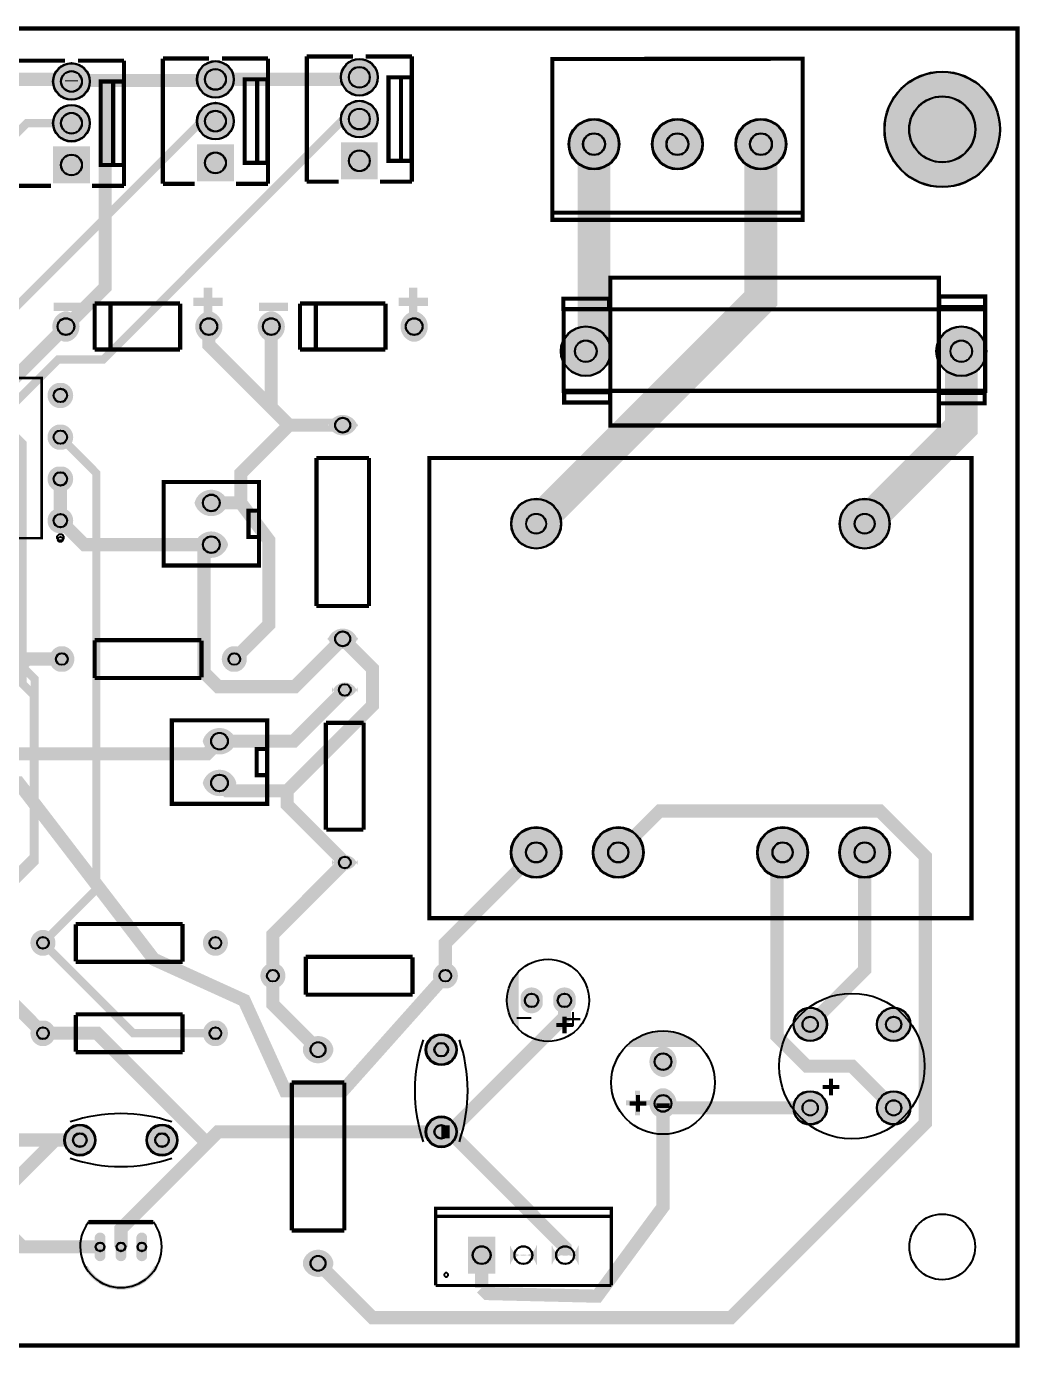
# Model space of a CAD drawing. Header units: millimetres. Extents: x 0 to 140, y 0 to 80.
# Drawn here: x 79.7 to 140.2, y -0.1 to 80.3 of the extents above; entities that cross this region are included whole.
import ezdxf

# ---------------------------------------------------------------- set-up
doc = ezdxf.new("R2010")
doc.units = ezdxf.units.MM
for name, color, linetype, true_color in [('BoardOutLine', 7, 'Continuous', 0xff00ff), ('BottomLayer', 7, 'Continuous', 0x0000ff), ('BottomSolderMaskLayer', 7, 'Continuous', 0xaa00ff), ('Document', 7, 'Continuous', 0xffffff), ('Multi-Layer', 7, 'Continuous', 0xc0c0c0), ('TopLayer', 7, 'Continuous', 0xff0000), ('TopSilkLayer', 7, 'Continuous', 0xffcc00), ('TopSolderMaskLayer', 7, 'Continuous', 0x800080), ('VCC', 7, 'Continuous', 0x008000)]:
    doc.layers.add(name, color=color, linetype=linetype, true_color=true_color)

msp = doc.modelspace()

# ---------------------------------------------------------------- hatches: boundary and pattern name
at = {"layer": 'BottomSolderMaskLayer'}
for points in [[(81.361, 76.914, 1), (83.612, 76.914, 1)], [(90.124, 77.041, 1), (92.375, 77.041, 1)], [(98.887, 77.168, 1), (101.138, 77.168, 1)], [(131.975, 74, 1), (139.026, 74, 1)], [(90.124, 74.501, 1), (92.375, 74.501, 1)], [(98.887, 74.628, 1), (101.138, 74.628, 1)], [(81.361, 74.374, 1), (83.612, 74.374, 1)], [(112.749, 73.1, 1), (115.851, 73.1, 1)], [(117.829, 73.1, 1), (120.931, 73.1, 1)], [(122.909, 73.1, 1), (126.011, 73.1, 1)], [(101.138, 73.213), (101.138, 70.962), (98.887, 70.962), (98.887, 73.213)], [(83.612, 72.959), (83.612, 70.708), (81.361, 70.708), (81.361, 72.959)], [(92.375, 73.086), (92.375, 70.835), (90.124, 70.835), (90.124, 73.086)], [(82.047, 61.075, -0.785398), (82.047, 62.925), (82.252, 62.925, -0.785398), (82.252, 61.075)], [(90.747, 61.075, -0.785398), (90.747, 62.925), (90.952, 62.925, -0.785398), (90.952, 61.075)], [(94.548, 61.074, -0.785398), (94.548, 62.925), (94.753, 62.925, -0.785398), (94.753, 61.074)], [(103.248, 61.074, -0.785398), (103.248, 62.925), (103.453, 62.925, -0.785398), (103.453, 61.074)], [(112.275, 60.5, 1), (115.326, 60.5, 1)], [(135.135, 60.5, 1), (138.186, 60.5, 1)], [(81.621, 57.055, -0.785398), (81.621, 58.565), (81.999, 58.565, -0.785398), (81.999, 57.055)], [(99.925, 56.103, -0.785398), (98.075, 56.103), (98.075, 55.897, -0.785398), (99.925, 55.897)], [(81.621, 54.515, -0.785398), (81.621, 56.025), (81.999, 56.025, -0.785398), (81.999, 54.515)], [(81.621, 51.975, -0.785398), (81.621, 53.485), (81.999, 53.485, -0.785398), (81.999, 51.975)], [(92.025, 51.27, -0.785398), (89.975, 51.27), (89.975, 51.27, -0.785398), (92.025, 51.27)], [(109.252, 50.005, 1), (112.303, 50.005, 1)], [(129.252, 50.005, 1), (132.303, 50.005, 1)], [(81.621, 49.435, -0.785398), (81.621, 50.945), (81.999, 50.945, -0.785398), (81.999, 49.435)], [(92.025, 48.73, -0.785398), (89.975, 48.73), (89.975, 48.73, -0.785398), (92.025, 48.73)], [(99.925, 43.103, -0.785398), (98.075, 43.103), (98.075, 42.897, -0.785398), (99.925, 42.897)], [(81.746, 40.992, -0.785398), (81.746, 42.543), (82.054, 42.543, -0.785398), (82.054, 40.992)], [(92.246, 40.992, -0.785398), (92.246, 42.543), (92.554, 42.543, -0.785398), (92.554, 40.992)], [(99.902, 40.046, -0.785398), (98.352, 40.046), (98.352, 39.736, -0.785398), (99.902, 39.736)], [(92.526, 36.77, -0.785398), (90.475, 36.77), (90.475, 36.77, -0.785398), (92.526, 36.77)], [(92.526, 34.23, -0.785398), (90.475, 34.23), (90.475, 34.23, -0.785398), (92.526, 34.23)], [(109.226, 30.005, 1), (112.328, 30.005, 1)], [(114.226, 30.005, 1), (117.328, 30.005, 1)], [(124.226, 30.005, 1), (127.328, 30.005, 1)], [(129.226, 30.005, 1), (132.328, 30.005, 1)], [(99.902, 29.546, -0.785398), (98.352, 29.546), (98.352, 29.236, -0.785398), (99.902, 29.236)], [(80.904, 25.275, -0.785398), (80.904, 23.724), (80.596, 23.724, -0.785398), (80.596, 25.275)], [(91.404, 25.275, -0.785398), (91.404, 23.724), (91.096, 23.724, -0.785398), (91.096, 25.275)], [(94.596, 21.724, -0.785398), (94.596, 23.275), (94.904, 23.275, -0.785398), (94.904, 21.724)], [(105.096, 21.724, -0.785398), (105.096, 23.275), (105.404, 23.275, -0.785398), (105.404, 21.724)], [(111.176, 20.743, -0.785398), (109.825, 20.743), (109.825, 21.257, -0.785398), (111.176, 21.257)], [(113.176, 20.743, -0.785398), (111.825, 20.743), (111.825, 21.257, -0.785398), (113.176, 21.257)], [(126.435, 19.54, 1), (128.486, 19.54, 1)], [(131.515, 19.54, 1), (133.566, 19.54, 1)], [(80.904, 19.775, -0.785398), (80.904, 18.225), (80.596, 18.225, -0.785398), (80.596, 19.775)], [(91.404, 19.775, -0.785398), (91.404, 18.225), (91.096, 18.225, -0.785398), (91.096, 19.775)], [(98.426, 17.897, -0.785398), (96.575, 17.897), (96.575, 18.103, -0.785398), (98.426, 18.103)], [(104.049, 18, 1), (105.951, 18, 1)], [(118.397, 16.345, -0.785398), (118.397, 18.195), (118.603, 18.195, -0.785398), (118.603, 16.345)], [(118.397, 13.805, -0.785398), (118.397, 15.655), (118.603, 15.655, -0.785398), (118.603, 13.805)], [(126.435, 14.46, 1), (128.486, 14.46, 1)], [(131.515, 14.46, 1), (133.566, 14.46, 1)], [(104.049, 13, 1), (105.951, 13, 1)], [(82.049, 12.5, 1), (83.951, 12.5, 1)], [(87.049, 12.5, 1), (88.951, 12.5, 1)], [(84.556, 5.383, -0.785398), (83.905, 5.383), (83.905, 6.617, -0.785398), (84.556, 6.617)], [(85.826, 5.383, -0.785398), (85.175, 5.383), (85.175, 6.617, -0.785398), (85.826, 6.617)], [(87.095, 5.383, -0.785398), (86.444, 5.383), (86.444, 6.617, -0.785398), (87.095, 6.617)], [(106.628, 6.625), (108.292, 6.625), (108.292, 4.375), (106.628, 4.375)], [(98.426, 4.897, -0.785398), (96.575, 4.897), (96.575, 5.103, -0.785398), (98.426, 5.103)], [(110.826, 6.111, -0.785398), (109.175, 6.111), (109.175, 4.889, -0.785398), (110.826, 4.889)], [(113.366, 6.111, -0.785398), (111.715, 6.111), (111.715, 4.889, -0.785398), (113.366, 4.889)]]:
    msp.add_hatch(color=256, dxfattribs=at).paths.add_polyline_path(points)
at = {"layer": 'Document'}
for points in [[(90.545, 62.593), (90.545, 64.371), (91.053, 64.371), (91.053, 62.593)], [(103.045, 62.593), (103.045, 64.371), (103.553, 64.371), (103.553, 62.593)], [(89.915, 63.759), (91.693, 63.759), (91.693, 63.251), (89.915, 63.251)], [(102.415, 63.759), (104.193, 63.759), (104.193, 63.251), (102.415, 63.251)], [(81.398, 63.451), (83.176, 63.451), (83.176, 62.943), (81.398, 62.943)], [(93.898, 63.451), (95.676, 63.451), (95.676, 62.943), (93.898, 62.943)], [(113.088, 20.301), (113.088, 19.412), (112.961, 19.412), (112.961, 20.301)], [(110.484, 19.857), (109.595, 19.857), (109.595, 19.984), (110.484, 19.984)], [(113.469, 19.793), (112.58, 19.793), (112.58, 19.92), (113.469, 19.92)], [(116.8, 14), (116.8, 15.5), (117.1, 15.5), (117.1, 14)], [(117.748, 14.619), (116.248, 14.619), (116.248, 14.919), (117.748, 14.919)], [(87.405, 7.397), (83.595, 7.397), (83.595, 7.651), (87.405, 7.651)], [(87.79, 4.84), (87.536, 4.84), (87.503, 4.779), (87.468, 4.72), (87.431, 4.661), (87.392, 4.604), (87.352, 4.548), (87.309, 4.493), (87.266, 4.439), (87.221, 4.387), (87.174, 4.336), (87.125, 4.286), (87.076, 4.238), (87.024, 4.192), (86.972, 4.147), (86.918, 4.103), (86.863, 4.062), (86.806, 4.022), (86.748, 3.983), (86.69, 3.947), (86.63, 3.912), (86.569, 3.879), (86.507, 3.848), (86.444, 3.819), (86.381, 3.791), (86.317, 3.766), (86.251, 3.742), (86.186, 3.721), (86.119, 3.701), (86.052, 3.684), (85.985, 3.668), (85.917, 3.655), (85.849, 3.643), (85.78, 3.634), (85.711, 3.627), (85.642, 3.622), (85.573, 3.619), (85.504, 3.617), (85.435, 3.619), (85.366, 3.622), (85.297, 3.627), (85.228, 3.634), (85.159, 3.643), (85.091, 3.655), (85.023, 3.668), (84.956, 3.684), (84.889, 3.701), (84.822, 3.721), (84.757, 3.742), (84.691, 3.766), (84.627, 3.791), (84.563, 3.819), (84.501, 3.848), (84.439, 3.879), (84.378, 3.912), (84.318, 3.947), (84.26, 3.983), (84.202, 4.022), (84.145, 4.062), (84.09, 4.103), (84.036, 4.147), (83.984, 4.192), (83.932, 4.238), (83.883, 4.286), (83.834, 4.336), (83.787, 4.387), (83.742, 4.439), (83.698, 4.493), (83.656, 4.548), (83.616, 4.604), (83.577, 4.661), (83.54, 4.72), (83.505, 4.779), (83.472, 4.84), (83.218, 4.84), (83.345, 4.586), (83.384, 4.525), (83.426, 4.465), (83.468, 4.407), (83.513, 4.35), (83.559, 4.294), (83.607, 4.239), (83.656, 4.186), (83.707, 4.134), (83.759, 4.084), (83.812, 4.035), (83.867, 3.987), (83.924, 3.942), (83.981, 3.897), (84.04, 3.855), (84.1, 3.814), (84.161, 3.775), (84.223, 3.738), (84.287, 3.702), (84.351, 3.669), (84.416, 3.637), (84.482, 3.607), (84.549, 3.579), (84.616, 3.552), (84.685, 3.528), (84.754, 3.506), (84.823, 3.485), (84.893, 3.467), (84.964, 3.451), (85.035, 3.436), (85.107, 3.424), (85.179, 3.414), (85.251, 3.406), (85.323, 3.399), (85.395, 3.395), (85.468, 3.393), (85.54, 3.393), (85.613, 3.395), (85.685, 3.399), (85.757, 3.406), (85.829, 3.414), (85.901, 3.424), (85.973, 3.436), (86.044, 3.451), (86.114, 3.467), (86.185, 3.485), (86.254, 3.506), (86.323, 3.528), (86.392, 3.552), (86.459, 3.579), (86.526, 3.607), (86.592, 3.637), (86.657, 3.669), (86.721, 3.702), (86.785, 3.738), (86.847, 3.775), (86.908, 3.814), (86.968, 3.855), (87.027, 3.897), (87.084, 3.942), (87.141, 3.987), (87.196, 4.035), (87.249, 4.084), (87.301, 4.134), (87.352, 4.186), (87.401, 4.239), (87.449, 4.294), (87.495, 4.35), (87.539, 4.407), (87.582, 4.465), (87.624, 4.525), (87.663, 4.586)]]:
    msp.add_hatch(color=256, dxfattribs=at).paths.add_polyline_path(points)
at = {"layer": 'Multi-Layer'}
for points in [[(81.387, 76.914, 1), (83.587, 76.914, 1)], [(90.15, 77.041, 1), (92.35, 77.041, 1)], [(98.913, 77.168, 1), (101.113, 77.168, 1)], [(90.15, 74.501, 1), (92.35, 74.501, 1)], [(98.913, 74.628, 1), (101.113, 74.628, 1)], [(81.387, 74.374, 1), (83.587, 74.374, 1)], [(112.8, 73.1, 1), (115.8, 73.1, 1)], [(117.88, 73.1, 1), (120.88, 73.1, 1)], [(122.96, 73.1, 1), (125.96, 73.1, 1)], [(101.113, 73.188), (101.113, 70.988), (98.913, 70.988), (98.913, 73.188)], [(83.587, 72.934), (83.587, 70.734), (81.387, 70.734), (81.387, 72.934)], [(92.35, 73.061), (92.35, 70.861), (90.15, 70.861), (90.15, 73.061)], [(82.05, 61.1, -0.785398), (82.05, 62.9), (82.25, 62.9, -0.785398), (82.25, 61.1)], [(90.75, 61.1, -0.785398), (90.75, 62.9), (90.95, 62.9, -0.785398), (90.95, 61.1)], [(94.55, 61.1, -0.785398), (94.55, 62.9), (94.75, 62.9, -0.785398), (94.75, 61.1)], [(103.25, 61.1, -0.785398), (103.25, 62.9), (103.45, 62.9, -0.785398), (103.45, 61.1)], [(112.3, 60.5, 1), (115.3, 60.5, 1)], [(135.16, 60.5, 1), (138.16, 60.5, 1)], [(81.628, 57.08, -0.785398), (81.628, 58.54), (81.993, 58.54, -0.785398), (81.993, 57.08)], [(99.9, 56.1, -0.785398), (98.1, 56.1), (98.1, 55.9, -0.785398), (99.9, 55.9)], [(81.628, 54.54, -0.785398), (81.628, 56), (81.993, 56, -0.785398), (81.993, 54.54)], [(81.628, 52, -0.785398), (81.628, 53.46), (81.993, 53.46, -0.785398), (81.993, 52)], [(92, 51.27, -0.785398), (90, 51.27), (90, 51.27, -0.785398), (92, 51.27)], [(109.277, 50.005, 1), (112.277, 50.005, 1)], [(129.277, 50.005, 1), (132.277, 50.005, 1)], [(81.628, 49.46, -0.785398), (81.628, 50.92), (81.993, 50.92, -0.785398), (81.993, 49.46)], [(92, 48.73, -0.785398), (90, 48.73), (90, 48.73, -0.785398), (92, 48.73)], [(99.9, 43.1, -0.785398), (98.1, 43.1), (98.1, 42.9, -0.785398), (99.9, 42.9)], [(81.75, 41.018, -0.785398), (81.75, 42.518), (82.05, 42.518, -0.785398), (82.05, 41.018)], [(92.25, 41.018, -0.785398), (92.25, 42.518), (92.55, 42.518, -0.785398), (92.55, 41.018)], [(99.877, 40.041, -0.785398), (98.377, 40.041), (98.377, 39.741, -0.785398), (99.877, 39.741)], [(92.5, 36.77, -0.785398), (90.5, 36.77), (90.5, 36.77, -0.785398), (92.5, 36.77)], [(92.5, 34.23, -0.785398), (90.5, 34.23), (90.5, 34.23, -0.785398), (92.5, 34.23)], [(109.277, 30.005, 1), (112.277, 30.005, 1)], [(114.277, 30.005, 1), (117.277, 30.005, 1)], [(124.277, 30.005, 1), (127.277, 30.005, 1)], [(129.277, 30.005, 1), (132.277, 30.005, 1)], [(99.877, 29.541, -0.785398), (98.377, 29.541), (98.377, 29.241, -0.785398), (99.877, 29.241)], [(80.9, 25.25, -0.785398), (80.9, 23.75), (80.6, 23.75, -0.785398), (80.6, 25.25)], [(91.4, 25.25, -0.785398), (91.4, 23.75), (91.1, 23.75, -0.785398), (91.1, 25.25)], [(94.6, 21.75, -0.785398), (94.6, 23.25), (94.9, 23.25, -0.785398), (94.9, 21.75)], [(105.1, 21.75, -0.785398), (105.1, 23.25), (105.4, 23.25, -0.785398), (105.4, 21.75)], [(111.15, 20.75, -0.785398), (109.85, 20.75), (109.85, 21.25, -0.785398), (111.15, 21.25)], [(113.15, 20.75, -0.785398), (111.85, 20.75), (111.85, 21.25, -0.785398), (113.15, 21.25)], [(126.46, 19.54, 1), (128.46, 19.54, 1)], [(131.54, 19.54, 1), (133.54, 19.54, 1)], [(80.9, 19.75, -0.785398), (80.9, 18.25), (80.6, 18.25, -0.785398), (80.6, 19.75)], [(91.4, 19.75, -0.785398), (91.4, 18.25), (91.1, 18.25, -0.785398), (91.1, 19.75)], [(98.4, 17.9, -0.785398), (96.6, 17.9), (96.6, 18.1, -0.785398), (98.4, 18.1)], [(104.1, 18, 1), (105.9, 18, 1)], [(118.4, 16.37, -0.785398), (118.4, 18.17), (118.6, 18.17, -0.785398), (118.6, 16.37)], [(118.4, 13.83, -0.785398), (118.4, 15.63), (118.6, 15.63, -0.785398), (118.6, 13.83)], [(126.46, 14.46, 1), (128.46, 14.46, 1)], [(131.54, 14.46, 1), (133.54, 14.46, 1)], [(104.1, 13, 1), (105.9, 13, 1)], [(82.1, 12.5, 1), (83.9, 12.5, 1)], [(87.1, 12.5, 1), (88.9, 12.5, 1)], [(84.53, 5.4, -0.785398), (83.93, 5.4), (83.93, 6.6, -0.785398), (84.53, 6.6)], [(85.8, 5.4, -0.785398), (85.2, 5.4), (85.2, 6.6, -0.785398), (85.8, 6.6)], [(87.07, 5.4, -0.785398), (86.47, 5.4), (86.47, 6.6, -0.785398), (87.07, 6.6)], [(106.654, 6.6), (108.267, 6.6), (108.267, 4.4), (106.654, 4.4)], [(98.4, 4.9, -0.785398), (96.6, 4.9), (96.6, 5.1, -0.785398), (98.4, 5.1)], [(110.8, 6.1, -0.785398), (109.2, 6.1), (109.2, 4.9, -0.785398), (110.8, 4.9)], [(113.34, 6.1, -0.785398), (111.74, 6.1), (111.74, 4.9, -0.785398), (113.34, 4.9)]]:
    msp.add_hatch(color=256, dxfattribs=at).paths.add_polyline_path(points)
at = {"layer": 'TopSilkLayer'}
for points in [[(109.706, 19.349), (109.657, 19.397), (109.61, 19.446), (109.564, 19.497), (109.52, 19.549), (109.477, 19.603), (109.436, 19.657), (109.397, 19.713), (109.359, 19.77), (109.323, 19.828), (109.289, 19.888), (109.257, 19.948), (109.226, 20.009), (109.198, 20.071), (109.171, 20.134), (109.146, 20.197), (109.123, 20.262), (109.102, 20.327), (109.082, 20.392), (109.065, 20.458), (109.05, 20.525), (109.037, 20.592), (109.026, 20.66), (109.016, 20.727), (109.009, 20.795), (109.004, 20.863), (109.001, 20.932), (109, 21), (109.001, 21.068), (109.004, 21.137), (109.009, 21.205), (109.016, 21.273), (109.026, 21.34), (109.037, 21.408), (109.05, 21.475), (109.065, 21.542), (109.082, 21.608), (109.102, 21.673), (109.123, 21.738), (109.146, 21.803), (109.171, 21.866), (109.198, 21.929), (109.226, 21.991), (109.257, 22.052), (109.289, 22.112), (109.323, 22.172), (109.359, 22.23), (109.397, 22.287), (109.436, 22.343), (109.477, 22.397), (109.52, 22.451), (109.564, 22.503), (109.61, 22.554), (109.657, 22.603), (109.706, 22.651)], [(116.214, 18.159), (116.268, 18.217), (116.323, 18.274), (116.38, 18.329), (116.438, 18.383), (116.498, 18.435), (116.559, 18.486), (116.621, 18.535), (116.684, 18.583), (116.749, 18.629), (116.815, 18.673), (116.881, 18.715), (116.949, 18.756), (117.018, 18.795), (117.088, 18.832), (117.159, 18.868), (117.231, 18.901), (117.304, 18.933), (117.377, 18.963), (117.451, 18.991), (117.526, 19.017), (117.602, 19.041), (117.678, 19.063), (117.754, 19.083), (117.832, 19.102), (117.909, 19.118), (117.987, 19.132), (118.066, 19.144), (118.144, 19.154), (118.223, 19.163), (118.302, 19.169), (118.381, 19.173), (118.46, 19.175), (118.54, 19.175), (118.619, 19.173), (118.698, 19.169), (118.777, 19.163), (118.856, 19.154), (118.934, 19.144), (119.013, 19.132), (119.091, 19.118), (119.168, 19.102), (119.246, 19.083), (119.322, 19.063), (119.398, 19.041), (119.474, 19.017), (119.549, 18.991), (119.623, 18.963), (119.696, 18.933), (119.769, 18.901), (119.841, 18.868), (119.912, 18.832), (119.982, 18.795), (120.051, 18.756), (120.119, 18.715), (120.185, 18.673), (120.251, 18.629), (120.316, 18.583), (120.379, 18.535), (120.441, 18.486), (120.502, 18.435), (120.562, 18.383), (120.62, 18.329), (120.677, 18.274), (120.732, 18.217), (120.786, 18.159)]]:
    msp.add_hatch(color=256, dxfattribs=at).paths.add_polyline_path(points)
at = {"layer": 'TopSolderMaskLayer'}
for points in [[(81.361, 76.914, 1), (83.612, 76.914, 1)], [(90.124, 77.041, 1), (92.375, 77.041, 1)], [(98.887, 77.168, 1), (101.138, 77.168, 1)], [(131.975, 74, 1), (139.026, 74, 1)], [(90.124, 74.501, 1), (92.375, 74.501, 1)], [(98.887, 74.628, 1), (101.138, 74.628, 1)], [(81.361, 74.374, 1), (83.612, 74.374, 1)], [(112.749, 73.1, 1), (115.851, 73.1, 1)], [(117.829, 73.1, 1), (120.931, 73.1, 1)], [(122.909, 73.1, 1), (126.011, 73.1, 1)], [(101.138, 73.213), (101.138, 70.962), (98.887, 70.962), (98.887, 73.213)], [(83.612, 72.959), (83.612, 70.708), (81.361, 70.708), (81.361, 72.959)], [(92.375, 73.086), (92.375, 70.835), (90.124, 70.835), (90.124, 73.086)], [(82.047, 61.075, -0.785398), (82.047, 62.925), (82.252, 62.925, -0.785398), (82.252, 61.075)], [(90.747, 61.075, -0.785398), (90.747, 62.925), (90.952, 62.925, -0.785398), (90.952, 61.075)], [(94.548, 61.074, -0.785398), (94.548, 62.925), (94.753, 62.925, -0.785398), (94.753, 61.074)], [(103.248, 61.074, -0.785398), (103.248, 62.925), (103.453, 62.925, -0.785398), (103.453, 61.074)], [(112.275, 60.5, 1), (115.326, 60.5, 1)], [(135.135, 60.5, 1), (138.186, 60.5, 1)], [(81.621, 57.055, -0.785398), (81.621, 58.565), (81.999, 58.565, -0.785398), (81.999, 57.055)], [(99.925, 56.103, -0.785398), (98.075, 56.103), (98.075, 55.897, -0.785398), (99.925, 55.897)], [(81.621, 54.515, -0.785398), (81.621, 56.025), (81.999, 56.025, -0.785398), (81.999, 54.515)], [(81.621, 51.975, -0.785398), (81.621, 53.485), (81.999, 53.485, -0.785398), (81.999, 51.975)], [(92.025, 51.27, -0.785398), (89.975, 51.27), (89.975, 51.27, -0.785398), (92.025, 51.27)], [(109.252, 50.005, 1), (112.303, 50.005, 1)], [(129.252, 50.005, 1), (132.303, 50.005, 1)], [(81.621, 49.435, -0.785398), (81.621, 50.945), (81.999, 50.945, -0.785398), (81.999, 49.435)], [(92.025, 48.73, -0.785398), (89.975, 48.73), (89.975, 48.73, -0.785398), (92.025, 48.73)], [(99.925, 43.103, -0.785398), (98.075, 43.103), (98.075, 42.897, -0.785398), (99.925, 42.897)], [(81.746, 40.992, -0.785398), (81.746, 42.543), (82.054, 42.543, -0.785398), (82.054, 40.992)], [(92.246, 40.992, -0.785398), (92.246, 42.543), (92.554, 42.543, -0.785398), (92.554, 40.992)], [(99.902, 40.046, -0.785398), (98.352, 40.046), (98.352, 39.736, -0.785398), (99.902, 39.736)], [(92.526, 36.77, -0.785398), (90.475, 36.77), (90.475, 36.77, -0.785398), (92.526, 36.77)], [(92.526, 34.23, -0.785398), (90.475, 34.23), (90.475, 34.23, -0.785398), (92.526, 34.23)], [(109.226, 30.005, 1), (112.328, 30.005, 1)], [(114.226, 30.005, 1), (117.328, 30.005, 1)], [(124.226, 30.005, 1), (127.328, 30.005, 1)], [(129.226, 30.005, 1), (132.328, 30.005, 1)], [(99.902, 29.546, -0.785398), (98.352, 29.546), (98.352, 29.236, -0.785398), (99.902, 29.236)], [(80.904, 25.275, -0.785398), (80.904, 23.724), (80.596, 23.724, -0.785398), (80.596, 25.275)], [(91.404, 25.275, -0.785398), (91.404, 23.724), (91.096, 23.724, -0.785398), (91.096, 25.275)], [(94.596, 21.724, -0.785398), (94.596, 23.275), (94.904, 23.275, -0.785398), (94.904, 21.724)], [(105.096, 21.724, -0.785398), (105.096, 23.275), (105.404, 23.275, -0.785398), (105.404, 21.724)], [(111.176, 20.743, -0.785398), (109.825, 20.743), (109.825, 21.257, -0.785398), (111.176, 21.257)], [(113.176, 20.743, -0.785398), (111.825, 20.743), (111.825, 21.257, -0.785398), (113.176, 21.257)], [(126.435, 19.54, 1), (128.486, 19.54, 1)], [(131.515, 19.54, 1), (133.566, 19.54, 1)], [(80.904, 19.775, -0.785398), (80.904, 18.225), (80.596, 18.225, -0.785398), (80.596, 19.775)], [(91.404, 19.775, -0.785398), (91.404, 18.225), (91.096, 18.225, -0.785398), (91.096, 19.775)], [(98.426, 17.897, -0.785398), (96.575, 17.897), (96.575, 18.103, -0.785398), (98.426, 18.103)], [(104.049, 18, 1), (105.951, 18, 1)], [(118.397, 16.345, -0.785398), (118.397, 18.195), (118.603, 18.195, -0.785398), (118.603, 16.345)], [(118.397, 13.805, -0.785398), (118.397, 15.655), (118.603, 15.655, -0.785398), (118.603, 13.805)], [(126.435, 14.46, 1), (128.486, 14.46, 1)], [(131.515, 14.46, 1), (133.566, 14.46, 1)], [(104.049, 13, 1), (105.951, 13, 1)], [(82.049, 12.5, 1), (83.951, 12.5, 1)], [(87.049, 12.5, 1), (88.951, 12.5, 1)], [(84.556, 5.383, -0.785398), (83.905, 5.383), (83.905, 6.617, -0.785398), (84.556, 6.617)], [(85.826, 5.383, -0.785398), (85.175, 5.383), (85.175, 6.617, -0.785398), (85.826, 6.617)], [(87.095, 5.383, -0.785398), (86.444, 5.383), (86.444, 6.617, -0.785398), (87.095, 6.617)], [(106.628, 6.625), (108.292, 6.625), (108.292, 4.375), (106.628, 4.375)], [(98.426, 4.897, -0.785398), (96.575, 4.897), (96.575, 5.103, -0.785398), (98.426, 5.103)], [(110.826, 6.111, -0.785398), (109.175, 6.111), (109.175, 4.889, -0.785398), (110.826, 4.889)], [(113.366, 6.111, -0.785398), (111.715, 6.111), (111.715, 4.889, -0.785398), (113.366, 4.889)]]:
    msp.add_hatch(color=256, dxfattribs=at).paths.add_polyline_path(points)

# ---------------------------------------------------------------- linework, layer by layer
at = {"layer": 'BoardOutLine', "const_width": 0.254}
msp.add_lwpolyline([(0, 0), (140.081, 0), (140.081, 80.137), (0, 80.137), (0, 0)], close=True, dxfattribs=at)
at = {"layer": 'BottomLayer'}
for points, const_width in [([(100.013, 74.628), (99.059, 74.628), (84.427, 59.996), (81.668, 59.996), (77.495, 55.823), (77.495, 45.11), (76.592, 44.207)], 0.5), ([(63.31, 45.999), (63.513, 46.203), (65.499, 53), (64.999, 55.999), (63.513, 57.988), (62.042, 59.456), (61, 63.5), (61.5, 66), (64.382, 68.001), (73.396, 68.001), (79.769, 74.374), (82.487, 74.374)], 0.5), ([(74.574, 48.259), (75.854, 49.54), (75.854, 59.942), (90.414, 74.501), (91.25, 74.501)], 0.5), ([(110.777, 50.005), (124.46, 63.688), (124.46, 73.1)], 2), ([(114.3, 73.1), (114.3, 61), (113.8, 60.5)], 2), ([(130.777, 50.005), (136.66, 55.888), (136.66, 60.5)], 2), ([(81.811, 55.271), (84.001, 53.081), (84.001, 27.75), (80.749, 24.501)], 0.5), ([(76.592, 44.207), (80.249, 40.549), (80.249, 29.446), (73.528, 22.725), (73.528, 6.499)], 0.5), ([(91.25, 19), (86.25, 19), (80.75, 24.5)], 0.5)]:
    msp.add_lwpolyline(points, dxfattribs=dict(at, const_width=const_width))
at = {"layer": 'BottomSolderMaskLayer'}
for centre, radius in [((82.487, 76.914), 1.125), ((91.25, 77.041), 1.125), ((100.013, 77.168), 1.125), ((82.487, 76.914), 0.639), ((91.25, 77.041), 0.639), ((100.013, 77.168), 0.639), ((135.5, 74), 3.525), ((91.25, 74.501), 1.125), ((100.013, 74.628), 1.125), ((135.5, 74), 2.015), ((82.487, 74.374), 1.125), ((82.487, 74.374), 0.639), ((91.25, 74.501), 0.639), ((100.013, 74.628), 0.639), ((114.3, 73.1), 1.551), ((119.38, 73.1), 1.551), ((124.46, 73.1), 1.551), ((114.3, 73.1), 0.672), ((119.38, 73.1), 0.672), ((124.46, 73.1), 0.672), ((82.487, 71.834), 0.639), ((91.25, 71.961), 0.639), ((100.013, 72.088), 0.639), ((82.15, 62), 0.513), ((90.85, 62), 0.513), ((94.65, 62), 0.513), ((103.35, 62), 0.513), ((113.8, 60.5), 1.525), ((136.66, 60.5), 1.525), ((113.8, 60.5), 0.661), ((136.66, 60.5), 0.661), ((81.81, 57.81), 0.414), ((99, 56), 0.461), ((81.81, 55.27), 0.414), ((81.81, 52.73), 0.414), ((91, 51.27), 0.513), ((110.777, 50.005), 1.525), ((130.777, 50.005), 1.525), ((81.81, 50.19), 0.414), ((110.777, 50.005), 0.61), ((130.777, 50.005), 0.61), ((91, 48.73), 0.513), ((99, 43), 0.461), ((81.9, 41.768), 0.36), ((92.4, 41.768), 0.36), ((99.127, 39.891), 0.36), ((91.5, 36.77), 0.513), ((91.5, 34.23), 0.513), ((110.777, 30.005), 1.551), ((115.777, 30.005), 1.551), ((125.777, 30.005), 1.551), ((130.777, 30.005), 1.551), ((110.777, 30.005), 0.62), ((115.777, 30.005), 0.62), ((125.777, 30.005), 0.62), ((130.777, 30.005), 0.62), ((99.127, 29.391), 0.36), ((80.75, 24.5), 0.36), ((91.25, 24.5), 0.36), ((94.75, 22.5), 0.36), ((105.25, 22.5), 0.36), ((110.5, 21), 0.416), ((112.5, 21), 0.416), ((127.46, 19.54), 1.025), ((132.54, 19.54), 1.025), ((80.75, 19), 0.36), ((91.25, 19), 0.36), ((127.46, 19.54), 0.469), ((132.54, 19.54), 0.469), ((105, 18), 0.951), ((97.5, 18), 0.461), ((105, 18), 0.423), ((118.5, 17.27), 0.514), ((127.46, 14.46), 1.025), ((132.54, 14.46), 1.025), ((118.5, 14.73), 0.514), ((127.46, 14.46), 0.469), ((132.54, 14.46), 0.469), ((105, 13), 0.951), ((83, 12.5), 0.951), ((83, 12.5), 0.423), ((88, 12.5), 0.951), ((88, 12.5), 0.423), ((105, 13), 0.423), ((84.23, 6), 0.271), ((85.5, 6), 0.271), ((86.77, 6), 0.271), ((107.46, 5.5), 0.55), ((110, 5.5), 0.55), ((112.54, 5.5), 0.55), ((97.5, 5), 0.461)]:
    msp.add_circle(centre, radius, dxfattribs=at)
at = {"layer": 'Document'}
msp.add_circle((81.81, 49.174), 0.2, dxfattribs=at)
at = {"layer": 'Multi-Layer'}
for centre, radius in [((82.487, 76.914), 1.1), ((91.25, 77.041), 1.1), ((100.013, 77.168), 1.1), ((82.487, 76.914), 0.625), ((91.25, 77.041), 0.625), ((100.013, 77.168), 0.625), ((135.5, 74), 3.5), ((91.25, 74.501), 1.1), ((100.013, 74.628), 1.1), ((135.5, 74), 2), ((135.5, 74), 2), ((82.487, 74.374), 1.1), ((82.487, 74.374), 0.625), ((91.25, 74.501), 0.625), ((100.013, 74.628), 0.625), ((114.3, 73.1), 1.5), ((119.38, 73.1), 1.5), ((124.46, 73.1), 1.5), ((114.3, 73.1), 0.65), ((119.38, 73.1), 0.65), ((124.46, 73.1), 0.65), ((82.487, 71.834), 0.625), ((91.25, 71.961), 0.625), ((100.013, 72.088), 0.625), ((82.15, 62), 0.5), ((90.85, 62), 0.5), ((94.65, 62), 0.5), ((103.35, 62), 0.5), ((113.8, 60.5), 1.5), ((136.66, 60.5), 1.5), ((113.8, 60.5), 0.65), ((136.66, 60.5), 0.65), ((81.81, 57.81), 0.4), ((99, 56), 0.45), ((81.81, 55.27), 0.4), ((81.81, 52.73), 0.4), ((91, 51.27), 0.5), ((110.777, 50.005), 1.5), ((130.777, 50.005), 1.5), ((81.81, 50.19), 0.4), ((110.777, 50.005), 0.6), ((130.777, 50.005), 0.6), ((91, 48.73), 0.5), ((99, 43), 0.45), ((81.9, 41.768), 0.35), ((92.4, 41.768), 0.35), ((99.127, 39.891), 0.35), ((91.5, 36.77), 0.5), ((91.5, 34.23), 0.5), ((110.777, 30.005), 1.5), ((115.777, 30.005), 1.5), ((125.777, 30.005), 1.5), ((130.777, 30.005), 1.5), ((110.777, 30.005), 0.6), ((115.777, 30.005), 0.6), ((125.777, 30.005), 0.6), ((130.777, 30.005), 0.6), ((99.127, 29.391), 0.35), ((80.75, 24.5), 0.35), ((91.25, 24.5), 0.35), ((94.75, 22.5), 0.35), ((105.25, 22.5), 0.35), ((110.5, 21), 0.4), ((112.5, 21), 0.4), ((127.46, 19.54), 1), ((132.54, 19.54), 1), ((80.75, 19), 0.35), ((91.25, 19), 0.35), ((127.46, 19.54), 0.457), ((132.54, 19.54), 0.457), ((105, 18), 0.9), ((97.5, 18), 0.45), ((105, 18), 0.4), ((118.5, 17.27), 0.5), ((127.46, 14.46), 1), ((132.54, 14.46), 1), ((118.5, 14.73), 0.5), ((127.46, 14.46), 0.457), ((132.54, 14.46), 0.457), ((105, 13), 0.9), ((83, 12.5), 0.9), ((83, 12.5), 0.4), ((88, 12.5), 0.9), ((88, 12.5), 0.4), ((105, 13), 0.4), ((135.5, 6), 2), ((84.23, 6), 0.25), ((85.5, 6), 0.25), ((86.77, 6), 0.25), ((107.46, 5.5), 0.533), ((110, 5.5), 0.533), ((112.54, 5.5), 0.533), ((97.5, 5), 0.45)]:
    msp.add_circle(centre, radius, dxfattribs=at)
at = {"layer": 'TopLayer', "const_width": 0.5}
msp.add_lwpolyline([(63.65, 64.5), (68.354, 59.796), (74.605, 59.796), (79.502, 54.899), (79.502, 40.266), (80.199, 39.569), (80.199, 29.742), (79.293, 28.837), (75.163, 28.837), (73.5, 30.5)], dxfattribs=at)
at = {"layer": 'TopSilkLayer'}
for points, const_width in [([(82.094, 78.184), (79.287, 78.184)], 0.254), ([(85.687, 78.184), (82.879, 78.184)], 0.254), ([(85.687, 70.564), (85.687, 78.184)], 0.254), ([(90.857, 78.311), (88.05, 78.311)], 0.254), ([(88.05, 70.691), (88.05, 78.311)], 0.254), ([(94.45, 78.311), (91.642, 78.311)], 0.254), ([(94.45, 70.691), (94.45, 78.311)], 0.254), ([(99.62, 78.438), (96.813, 78.438)], 0.254), ([(96.813, 70.818), (96.813, 78.438)], 0.254), ([(103.213, 78.438), (100.405, 78.438)], 0.254), ([(103.213, 70.818), (103.213, 78.438)], 0.254), ([(102.553, 77.168), (102.553, 72.088)], 0.254), ([(85.027, 76.914), (85.027, 71.834)], 0.254), ([(93.79, 77.041), (93.79, 71.961)], 0.254), ([(89.994, 70.691), (88.05, 70.691)], 0.254), ([(94.45, 70.691), (92.505, 70.691)], 0.254), ([(98.757, 70.818), (96.813, 70.818)], 0.254), ([(103.213, 70.818), (101.268, 70.818)], 0.254), ([(81.231, 70.564), (79.287, 70.564)], 0.254), ([(85.687, 70.564), (83.742, 70.564)], 0.254), ([(111.76, 68.932), (127, 68.932)], 0.254), ([(83.9, 63.4), (89.1, 63.4)], 0.254), ([(83.9, 63.4), (83.9, 60.6)], 0.254), ([(84.859, 63.4), (84.859, 60.6)], 0.254), ([(89.1, 63.4), (89.1, 60.6)], 0.254), ([(96.4, 63.4), (101.6, 63.4)], 0.254), ([(96.4, 63.4), (96.4, 60.6)], 0.254), ([(97.359, 63.4), (97.359, 60.6)], 0.254), ([(101.6, 63.4), (101.6, 60.6)], 0.254), ([(83.9, 60.6), (89.1, 60.6)], 0.254), ([(96.4, 60.6), (101.6, 60.6)], 0.254), ([(97.4, 54), (100.6, 54)], 0.254), ([(97.4, 45), (97.4, 54)], 0.254), ([(100.6, 54), (100.6, 45)], 0.254), ([(100.6, 45), (97.4, 45)], 0.254), ([(83.9, 40.618), (83.9, 42.918)], 0.254), ([(83.9, 42.918), (90.4, 42.918)], 0.254), ([(90.4, 42.888), (90.4, 40.648)], 0.254), ([(90.4, 40.618), (83.9, 40.618)], 0.254), ([(97.977, 37.891), (100.277, 37.891)], 0.254), ([(97.977, 31.391), (97.977, 37.891)], 0.254), ([(100.277, 37.891), (100.277, 31.391)], 0.254), ([(100.247, 31.391), (98.007, 31.391)], 0.254), ([(82.75, 25.65), (89.25, 25.65)], 0.254), ([(82.75, 23.38), (82.75, 25.62)], 0.254), ([(89.25, 25.65), (89.25, 23.35)], 0.254), ([(89.25, 23.35), (82.75, 23.35)], 0.254), ([(96.75, 21.35), (96.75, 23.65)], 0.254), ([(96.75, 23.65), (103.25, 23.65)], 0.254), ([(103.25, 23.62), (103.25, 21.38)], 0.254), ([(103.25, 21.35), (96.75, 21.35)], 0.254), ([(82.75, 20.15), (89.25, 20.15)], 0.254), ([(82.75, 17.88), (82.75, 20.12)], 0.254), ([(89.25, 20.15), (89.25, 17.85)], 0.254), ([(112.5, 19), (112.5, 20.016)], 0.254), ([(113.016, 19.5), (112, 19.5)], 0.254), ([(89.25, 17.85), (82.75, 17.85)], 0.254), ([(95.9, 7), (95.9, 16)], 0.254), ([(95.9, 16), (99.1, 16)], 0.254), ([(99.1, 16), (99.1, 7)], 0.254), ([(128.73, 15.222), (128.73, 16.238)], 0.254), ([(116.976, 14.222), (116.976, 15.238)], 0.254), ([(128.222, 15.73), (129.238, 15.73)], 0.254), ([(116.468, 14.73), (117.484, 14.73)], 0.254), ([(104.651, 3.651), (104.651, 8.35), (115.349, 8.35), (115.349, 3.651)], 0.201), ([(83.52, 7.5), (87.48, 7.5)], 0.254), ([(104.651, 7.85), (115.349, 7.85)], 0.201), ([(99.1, 7), (95.9, 7)], 0.254), ([(104.651, 3.651), (115.349, 3.651)], 0.201)]:
    msp.add_lwpolyline(points, dxfattribs=dict(at, const_width=const_width))
for points, const_width in [([(127, 68.5), (111.76, 68.5), (111.76, 78.279), (127, 78.3), (127, 68.5)], 0.254), ([(103.188, 77.168), (103.188, 72.088), (101.791, 72.088), (101.791, 77.168), (103.188, 77.168)], 0.254), ([(85.662, 76.914), (85.662, 71.834), (84.265, 71.834), (84.265, 76.914), (85.662, 76.914)], 0.254), ([(94.425, 77.041), (94.425, 71.961), (93.028, 71.961), (93.028, 77.041), (94.425, 77.041)], 0.254), ([(135.288, 55.979), (115.288, 55.979), (115.288, 64.979), (135.288, 64.979), (135.288, 55.979)], 0.254), ([(115.222, 63.065), (112.428, 63.065), (112.428, 63.7), (115.222, 63.7), (115.222, 63.065)], 0.254), ([(138.108, 63.192), (135.314, 63.192), (135.314, 63.827), (138.108, 63.827), (138.108, 63.192)], 0.254), ([(138.11, 58.094), (112.456, 58.094), (112.456, 63.047), (138.11, 63.047), (138.11, 58.094)], 0.254), ([(80.669, 49.129), (75.331, 49.129), (75.331, 58.871), (80.669, 58.871), (80.669, 49.129)], 0.152), ([(115.273, 57.376), (112.479, 57.376), (112.479, 58.011), (115.273, 58.011), (115.273, 57.376)], 0.254), ([(138.082, 57.325), (135.288, 57.325), (135.288, 57.96), (138.082, 57.96), (138.082, 57.325)], 0.254), ([(137.276, 54.003), (137.276, 26.003), (104.276, 26.003), (104.276, 54.003), (137.276, 54.003)], 0.254), ([(93.9, 52.54), (93.9, 47.46), (88.1, 47.46), (88.1, 52.54), (93.9, 52.54)], 0.254), ([(93.9, 50.8), (93.9, 49.2), (93.265, 49.2), (93.265, 50.8), (93.9, 50.8)], 0.254), ([(94.4, 38.04), (94.4, 32.96), (88.6, 32.96), (88.6, 38.04), (94.4, 38.04)], 0.254), ([(94.4, 36.3), (94.4, 34.7), (93.765, 34.7), (93.765, 36.3), (94.4, 36.3)], 0.254)]:
    msp.add_lwpolyline(points, close=True, dxfattribs=dict(at, const_width=const_width))
for centre, radius in [((81.81, 49.047), 0.15), ((111.5, 21), 2.5), ((130, 17), 4.425), ((118.5, 16), 3.15)]:
    msp.add_circle(centre, radius, dxfattribs=at)
for centre, radius, start, end in [((113.06, 15.5), 9.671, 161.30312, 198.69688), ((96.94, 15.5), 9.671, 341.30312, 18.69688), ((85.5, 4.44), 9.671, 71.30312, 108.69688), ((85.5, 20.56), 9.671, 251.30312, 288.69688), ((85.5, 6.003), 2.484, 142.8995, 37.1005), ((105.3, 4.301), 0.124, 270.58466, 269.41534)]:
    msp.add_arc(centre, radius, start, end, dxfattribs=at)
at = {"layer": 'TopSolderMaskLayer'}
for centre, radius in [((82.487, 76.914), 1.125), ((91.25, 77.041), 1.125), ((100.013, 77.168), 1.125), ((82.487, 76.914), 0.639), ((91.25, 77.041), 0.639), ((100.013, 77.168), 0.639), ((135.5, 74), 3.525), ((91.25, 74.501), 1.125), ((100.013, 74.628), 1.125), ((135.5, 74), 2.015), ((82.487, 74.374), 1.125), ((82.487, 74.374), 0.639), ((91.25, 74.501), 0.639), ((100.013, 74.628), 0.639), ((114.3, 73.1), 1.551), ((119.38, 73.1), 1.551), ((124.46, 73.1), 1.551), ((114.3, 73.1), 0.672), ((119.38, 73.1), 0.672), ((124.46, 73.1), 0.672), ((82.487, 71.834), 0.639), ((91.25, 71.961), 0.639), ((100.013, 72.088), 0.639), ((82.15, 62), 0.513), ((90.85, 62), 0.513), ((94.65, 62), 0.513), ((103.35, 62), 0.513), ((113.8, 60.5), 1.525), ((136.66, 60.5), 1.525), ((113.8, 60.5), 0.661), ((136.66, 60.5), 0.661), ((81.81, 57.81), 0.414), ((99, 56), 0.461), ((81.81, 55.27), 0.414), ((81.81, 52.73), 0.414), ((91, 51.27), 0.513), ((110.777, 50.005), 1.525), ((130.777, 50.005), 1.525), ((81.81, 50.19), 0.414), ((110.777, 50.005), 0.61), ((130.777, 50.005), 0.61), ((91, 48.73), 0.513), ((99, 43), 0.461), ((81.9, 41.768), 0.36), ((92.4, 41.768), 0.36), ((99.127, 39.891), 0.36), ((91.5, 36.77), 0.513), ((91.5, 34.23), 0.513), ((110.777, 30.005), 1.551), ((115.777, 30.005), 1.551), ((125.777, 30.005), 1.551), ((130.777, 30.005), 1.551), ((110.777, 30.005), 0.62), ((115.777, 30.005), 0.62), ((125.777, 30.005), 0.62), ((130.777, 30.005), 0.62), ((99.127, 29.391), 0.36), ((80.75, 24.5), 0.36), ((91.25, 24.5), 0.36), ((94.75, 22.5), 0.36), ((105.25, 22.5), 0.36), ((110.5, 21), 0.416), ((112.5, 21), 0.416), ((127.46, 19.54), 1.025), ((132.54, 19.54), 1.025), ((80.75, 19), 0.36), ((91.25, 19), 0.36), ((127.46, 19.54), 0.469), ((132.54, 19.54), 0.469), ((105, 18), 0.951), ((97.5, 18), 0.461), ((105, 18), 0.423), ((118.5, 17.27), 0.514), ((127.46, 14.46), 1.025), ((132.54, 14.46), 1.025), ((118.5, 14.73), 0.514), ((127.46, 14.46), 0.469), ((132.54, 14.46), 0.469), ((105, 13), 0.951), ((83, 12.5), 0.951), ((83, 12.5), 0.423), ((88, 12.5), 0.951), ((88, 12.5), 0.423), ((105, 13), 0.423), ((84.23, 6), 0.271), ((85.5, 6), 0.271), ((86.77, 6), 0.271), ((107.46, 5.5), 0.55), ((110, 5.5), 0.55), ((112.54, 5.5), 0.55), ((97.5, 5), 0.461)]:
    msp.add_circle(centre, radius, dxfattribs=at)
at = {"layer": 'VCC', "const_width": 0.8}
for points in [[(73.978, 77.041), (82.423, 77.041), (82.487, 76.977)], [(84.541, 76.977), (84.541, 64.391), (82.15, 62)], [(82.487, 76.977), (82.487, 76.914)], [(82.487, 76.977), (84.541, 76.977)], [(84.541, 76.977), (91.186, 76.977), (91.25, 77.041)], [(91.25, 77.041), (99.886, 77.041), (100.013, 77.168)], [(82.15, 62), (77.857, 57.707), (77.857, 53.857), (74.19, 50.19)], [(90.85, 62), (90.85, 60.88), (95.73, 56)], [(94.65, 62), (94.65, 57.08), (95.73, 56)], [(95.73, 56), (92.798, 53.068), (92.798, 51.27)], [(99, 56), (95.73, 56)], [(81.81, 52.73), (81.81, 50.19)], [(92.798, 51.27), (91, 51.27)], [(92.797, 51.27), (94.5, 49), (94.501, 43.868), (92.4, 41.768)], [(81.81, 50.19), (83.27, 48.73), (91, 48.73)], [(99, 43), (96.091, 40.091), (91.418, 40.091), (90.551, 40.958), (90.551, 48.281), (91, 48.73)], [(95.62, 33.751), (100.814, 38.944), (100.814, 41.186), (99, 43)], [(81.9, 41.768), (79.778, 41.768), (76.01, 38)], [(91.5, 36.77), (96.006, 36.77), (99.127, 39.891)], [(105.25, 22.499), (98.999, 15.499), (95.499, 15.499), (93, 21.001), (87.501, 23.5), (79.263, 34.237), (74.694, 34.237), (72.5, 35), (70.93, 37.998)], [(73.47, 37.998), (75, 36), (90.732, 35.999), (91.501, 36.769)], [(95.62, 33.751), (91.979, 33.751), (91.5, 34.23)], [(99.127, 29.391), (95.62, 32.898), (95.62, 33.751)], [(115.777, 30.005), (118.296, 32.524), (131.704, 32.524), (134.473, 29.755), (134.473, 13.532), (122.631, 1.69), (100.81, 1.69), (97.5, 5)], [(94.75, 22.5), (94.75, 25.014), (99.127, 29.391)], [(110.777, 30.005), (105.25, 24.478), (105.25, 22.5)], [(125.777, 30.005), (125.44, 29.668), (125.44, 18.813), (127.252, 17), (130, 17), (132.54, 14.46)], [(130.777, 30.005), (130.777, 22.857), (127.46, 19.54)], [(80.75, 19), (78.25, 21.5), (78.25, 23.5)], [(97.5, 18), (94.75, 20.75), (94.75, 22.5)], [(112.5, 21), (112.5, 19.993), (105.507, 13)], [(90.73, 12.319), (84.05, 19), (80.75, 19)], [(83, 12.5), (78.297, 12.5), (76, 14.797)], [(107.46, 3.499), (107.799, 3.16), (114.5, 3), (118.5, 8.43), (118.5, 14.46)], [(118.5, 14.46), (118.5, 14.73)], [(118.5, 14.46), (127.46, 14.46)], [(83, 12.499), (81.501, 12.499), (78.499, 9.5), (78.499, 7), (79.5, 5.999), (84.199, 5.999)], [(90.73, 12.319), (91.411, 13), (105, 13)], [(105.507, 13), (105, 13)], [(112.54, 5.5), (112.54, 5.967), (105.507, 13)], [(85.5, 6), (85.5, 7.089), (90.73, 12.319)], [(107.46, 5.5), (107.46, 3.499)]]:
    msp.add_lwpolyline(points, dxfattribs=at)

doc.saveas('drawing.dxf')
